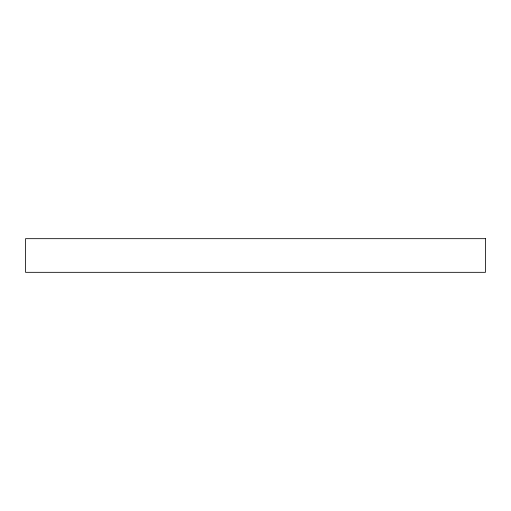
<?xml version="1.0" encoding="UTF-8"?>
<svg xmlns="http://www.w3.org/2000/svg" width="511" height="511" viewBox="0 0 511 511"><rect width="100%" height="100%" fill="white"/><g stroke="black" fill="none" stroke-linecap="round" stroke-linejoin="round"><path stroke-width="0.77" d="M485.45 238.675L25.55 238.675L25.55 272.325L485.45 272.325L485.45 238.675"/></g></svg>
